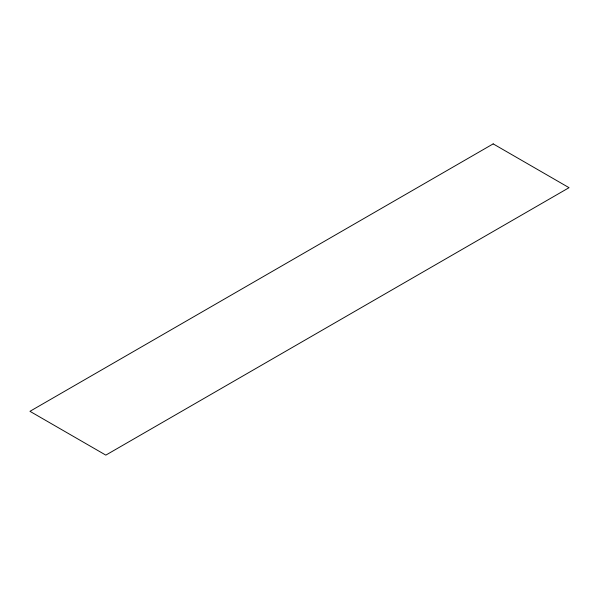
<?xml version="1.0" encoding="UTF-8"?>
<svg xmlns="http://www.w3.org/2000/svg" width="599" height="599" viewBox="0 0 599 599"><rect width="100%" height="100%" fill="white"/><g stroke="black" fill="none" stroke-linecap="round" stroke-linejoin="round"><path stroke-width="0.9" d="M493.179 143.88L29.95 411.318L105.821 455.12L569.05 187.682L493.179 143.88"/></g></svg>
